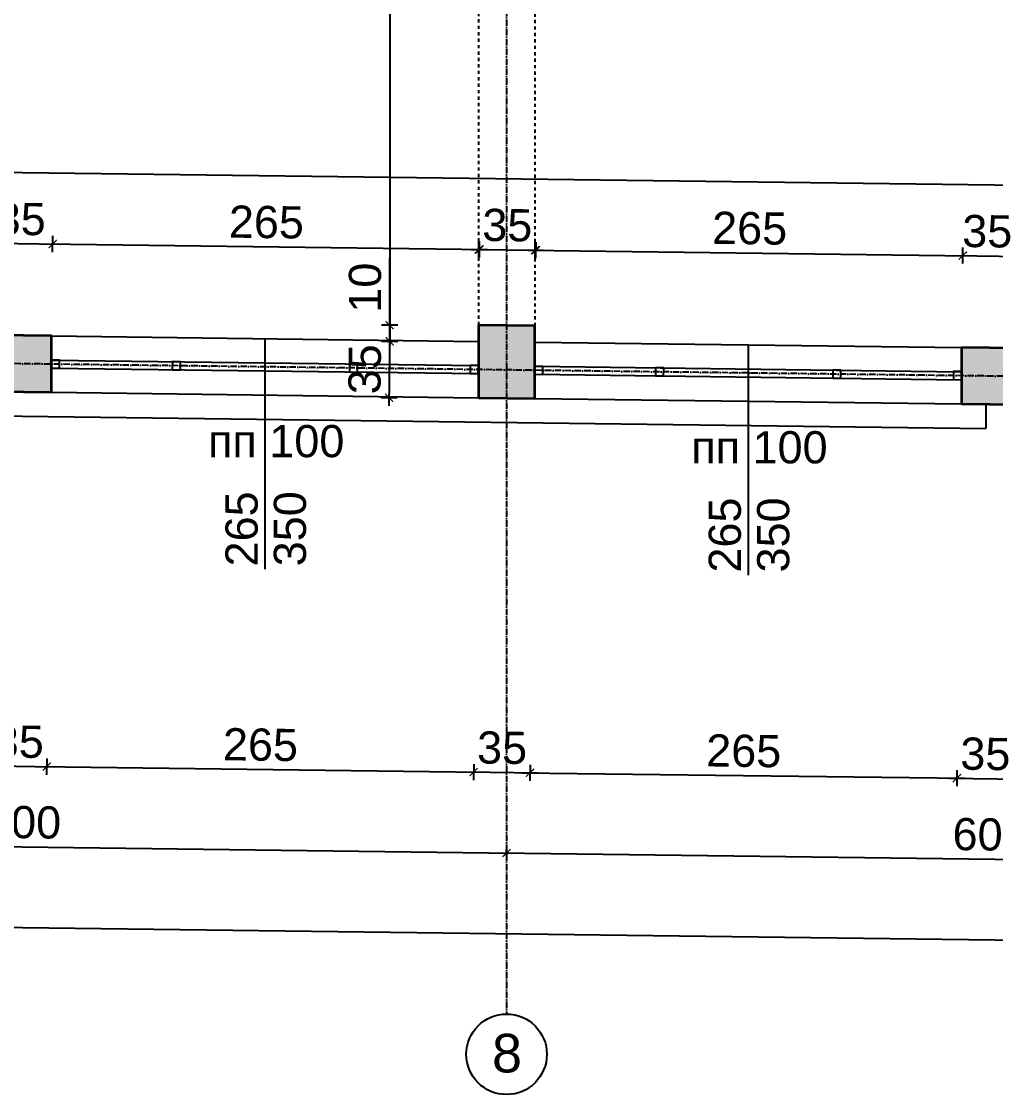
# Model space of a CAD drawing. Header units: inches. Extents: x -72385 to 39588, y -6525 to 66685.
# Drawn here: x -48086 to -47481, y 801 to 1469 of the extents above; entities that cross this region are included whole.
import ezdxf

# ---------------------------------------------------------------- set-up
doc = ezdxf.new("R2010")
doc.units = ezdxf.units.IN
doc.header["$MEASUREMENT"] = 0
doc.linetypes.add('DashDot', pattern=[0.6, 0.4, -0.1, 0, -0.1])
doc.linetypes.add('Hidden', pattern=[0.4, 0.2, -0.2])
for name, color, linetype, lineweight in [('Изгледни линии', 253, 'Continuous', 25), ('Надписи коти външни', 252, 'Continuous', 25), ('Надписи коти вътрешни', 252, 'Continuous', 25), ('Надписи Оси', 252, 'Continuous', 25), ('Надписи прозорци', 252, 'Continuous', 25), ('Оси', 252, 'DashDot', 25), ('Прозорци', 251, 'Continuous', 25), ('Пунктир', 253, 'Hidden', 25), ('Разрезни линии', 7, 'Continuous', 35), ('Щрих стени', 254, 'Continuous', 25)]:
    doc.layers.add(name, color=color, linetype=linetype, lineweight=lineweight)
doc.styles.add('Arial Regular', font='arial.ttf')
doc.styles.get("Standard").update_dxf_attribs({"font": 'arial.ttf'})
doc.dimstyles.new('Annotative', dxfattribs={"dimscale": 0, "dimtxt": 20, "dimasz": 5, "dimexe": 5, "dimexo": 5, "dimgap": 5, "dimtad": 1, "dimdec": 0, "dimzin": 0, "dimdsep": 46, "dimtxsty": 'Standard', "dimblk": 'ARCHTICK', "dimcen": 5, "dimdle": 5, "dimadec": 0, "dimazin": 0, "dimtfac": 1, "dimtdec": 0, "dimtofl": 0, "dimtmove": 0, "dimatfit": 3, "dimldrblk": 'ARCHTICK', "dimfxl": 5, "dimfxlon": 1, "dimtolj": 1, "dimtzin": 0, "dimarcsym": 1})

# ---------------------------------------------------------------- blocks, each defined once
blk = doc.blocks.new('_ArchTick')
at = {"color": 0, "linetype": 'ByBlock', "const_width": 0.15}
blk.add_lwpolyline([(-0.5, -0.5), (0.5, 0.5)], dxfattribs=at)
blk = doc.blocks.new('*D1990')
at = {"layer": 'Defpoints', "color": 0, "ltscale": 50, "transparency": 16777216}
for p in [(-48066.61, 1330.31), (-48102.34, 1273.68), (-48067.34, 1273.24)]:
    blk.add_point(p, dxfattribs=at)
at = {"layer": 'Надписи коти вътрешни', "color": 0, "lineweight": -2, "ltscale": 50, "transparency": 16777216}
for p, q in [((-48101.67, 1325.76), (-48101.55, 1335.76)), ((-48066.67, 1325.31), (-48066.55, 1335.31)), ((-48106.61, 1330.82), (-48061.61, 1330.25))]:
    blk.add_line(p, q, dxfattribs=at)
at = {"layer": 'Надписи коти вътрешни', "color": 0, "lineweight": -2, "ltscale": 50, "transparency": 16777216, "xscale": 5, "yscale": 5, "zscale": 5}
for p, rotation in [((-48101.61, 1330.76), 179.2706286525344), ((-48066.61, 1330.31), 359.2706286525344)]:
    blk.add_blockref('_ArchTick', p, dxfattribs=dict(at, rotation=rotation))
at = {"layer": 'Надписи коти вътрешни', "color": 0, "ltscale": 50, "transparency": 16777216, "insert": (-48086.42, 1345.78), "char_height": 20, "attachment_point": 5, "rotation": 359.27063}
blk.add_mtext('\\A1;35', dxfattribs=at)
blk = doc.blocks.new('*D1991')
at = {"layer": 'Defpoints', "color": 0, "ltscale": 50, "transparency": 16777216}
for p in [(-47801.61, 1326.94), (-48067.34, 1273.24), (-47802.34, 1269.86)]:
    blk.add_point(p, dxfattribs=at)
at = {"layer": 'Надписи коти вътрешни', "color": 0, "lineweight": -2, "ltscale": 50, "transparency": 16777216}
for p, q in [((-48066.67, 1325.31), (-48066.55, 1335.31)), ((-48071.61, 1330.38), (-47796.61, 1326.87)), ((-47801.67, 1321.94), (-47801.55, 1331.94))]:
    blk.add_line(p, q, dxfattribs=at)
at = {"layer": 'Надписи коти вътрешни', "color": 0, "lineweight": -2, "ltscale": 50, "transparency": 16777216, "xscale": 5, "yscale": 5, "zscale": 5}
for p, rotation in [((-48066.61, 1330.31), 179.270628652547), ((-47801.61, 1326.94), 359.270628652547)]:
    blk.add_blockref('_ArchTick', p, dxfattribs=dict(at, rotation=rotation))
at = {"layer": 'Надписи коти вътрешни', "color": 0, "ltscale": 50, "transparency": 16777216, "insert": (-47933.92, 1343.84), "char_height": 20, "attachment_point": 5, "rotation": 359.27063}
blk.add_mtext('\\A1;265', dxfattribs=at)
blk = doc.blocks.new('*D1992')
at = {"layer": 'Defpoints', "color": 0, "ltscale": 50, "transparency": 16777216}
for p in [(-47767.06, 1326.5), (-47802.34, 1304.87), (-47767.34, 1304.42)]:
    blk.add_point(p, dxfattribs=at)
at = {"layer": 'Надписи коти вътрешни', "color": 0, "lineweight": -2, "ltscale": 50, "transparency": 16777216}
for p, q in [((-47802.12, 1321.94), (-47801.99, 1331.94)), ((-47767.12, 1321.5), (-47766.99, 1331.5)), ((-47807.06, 1327.01), (-47762.06, 1326.43))]:
    blk.add_line(p, q, dxfattribs=at)
at = {"layer": 'Надписи коти вътрешни', "color": 0, "lineweight": -2, "ltscale": 50, "transparency": 16777216, "xscale": 5, "yscale": 5, "zscale": 5}
for p, rotation in [((-47802.06, 1326.94), 179.2706286525459), ((-47767.06, 1326.5), 359.270628652546)]:
    blk.add_blockref('_ArchTick', p, dxfattribs=dict(at, rotation=rotation))
at = {"layer": 'Надписи коти вътрешни', "color": 0, "ltscale": 50, "transparency": 16777216, "insert": (-47784.36, 1341.94), "char_height": 20, "attachment_point": 5, "rotation": 359.27063}
blk.add_mtext('\\A1;35', dxfattribs=at)
blk = doc.blocks.new('*D2018')
at = {"layer": 'Defpoints', "color": 0, "ltscale": 50, "transparency": 16777216}
for p in [(-47501.61, 1323.12), (-47767.34, 1269.42), (-47502.34, 1266.05)]:
    blk.add_point(p, dxfattribs=at)
at = {"layer": 'Надписи коти вътрешни', "color": 0, "lineweight": -2, "ltscale": 50, "transparency": 16777216}
for p, q in [((-47766.67, 1321.49), (-47766.55, 1331.49)), ((-47771.61, 1326.56), (-47496.61, 1323.06)), ((-47501.67, 1318.12), (-47501.55, 1328.12))]:
    blk.add_line(p, q, dxfattribs=at)
at = {"layer": 'Надписи коти вътрешни', "color": 0, "lineweight": -2, "ltscale": 50, "transparency": 16777216, "xscale": 5, "yscale": 5, "zscale": 5}
for p, rotation in [((-47766.61, 1326.49), 179.270628652547), ((-47501.61, 1323.12), 359.270628652547)]:
    blk.add_blockref('_ArchTick', p, dxfattribs=dict(at, rotation=rotation))
at = {"layer": 'Надписи коти вътрешни', "color": 0, "ltscale": 50, "transparency": 16777216, "insert": (-47633.92, 1340.02), "char_height": 20, "attachment_point": 5, "rotation": 359.27063}
blk.add_mtext('\\A1;265', dxfattribs=at)
blk = doc.blocks.new('*D2019')
at = {"layer": 'Defpoints', "color": 0, "ltscale": 50, "transparency": 16777216}
for p in [(-47466.61, 1322.67), (-47502.34, 1266.05), (-47467.34, 1265.6)]:
    blk.add_point(p, dxfattribs=at)
at = {"layer": 'Надписи коти вътрешни', "color": 0, "lineweight": -2, "ltscale": 50, "transparency": 16777216}
for p, q in [((-47506.61, 1323.18), (-47461.61, 1322.61)), ((-47501.67, 1318.12), (-47501.55, 1328.12)), ((-47466.67, 1317.67), (-47466.55, 1327.67))]:
    blk.add_line(p, q, dxfattribs=at)
at = {"layer": 'Надписи коти вътрешни', "color": 0, "lineweight": -2, "ltscale": 50, "transparency": 16777216, "xscale": 5, "yscale": 5, "zscale": 5}
for p, rotation in [((-47501.61, 1323.12), 179.2706286525344), ((-47466.61, 1322.67), 359.2706286525344)]:
    blk.add_blockref('_ArchTick', p, dxfattribs=dict(at, rotation=rotation))
at = {"layer": 'Надписи коти вътрешни', "color": 0, "ltscale": 50, "transparency": 16777216, "insert": (-47486.42, 1338.14), "char_height": 20, "attachment_point": 5, "rotation": 359.27063}
blk.add_mtext('\\A1;35', dxfattribs=at)
blk = doc.blocks.new('*D2021')
at = {"layer": 'Defpoints', "color": 0, "ltscale": 50, "transparency": 16777216}
for p in [(-47201.05, 1363.57), (-51367.34, 1315.25), (-47202.34, 1262.23)]:
    blk.add_point(p, dxfattribs=at)
at = {"layer": 'Надписи коти вътрешни', "color": 0, "lineweight": -2, "ltscale": 50, "transparency": 16777216}
for p, q in [((-51371.05, 1416.65), (-47196.05, 1363.5)), ((-51366.11, 1411.59), (-51365.98, 1421.59)), ((-47201.11, 1358.57), (-47200.98, 1368.57))]:
    blk.add_line(p, q, dxfattribs=at)
at = {"layer": 'Надписи коти вътрешни', "color": 0, "lineweight": -2, "ltscale": 50, "transparency": 16777216, "xscale": 5, "yscale": 5, "zscale": 5}
for p, rotation in [((-51366.05, 1416.59), 179.2706286525471), ((-47201.05, 1363.57), 359.2706286525471)]:
    blk.add_blockref('_ArchTick', p, dxfattribs=dict(at, rotation=rotation))
at = {"layer": 'Надписи коти вътрешни', "color": 0, "ltscale": 50, "transparency": 16777216, "insert": (-49283.35, 1405.29), "char_height": 20, "attachment_point": 5, "rotation": 359.27063}
blk.add_mtext('\\A1;4165', dxfattribs=at)
blk = doc.blocks.new('*D8051')
at = {"layer": 'Defpoints', "color": 0, "ltscale": 50, "transparency": 16777216}
for p in [(-47857.39, 1279.87), (-47802.34, 1279.87), (-47802.34, 1269.86)]:
    blk.add_point(p, dxfattribs=at)
at = {"layer": 'Надписи коти вътрешни', "color": 0, "lineweight": -2, "ltscale": 50, "transparency": 16777216}
for p, q in [((-47857.39, 1279.87), (-47857.39, 1321.56)), ((-47852.39, 1279.87), (-47862.39, 1279.87)), ((-47857.39, 1264.86), (-47857.39, 1279.87)), ((-47852.39, 1269.86), (-47862.39, 1269.86))]:
    blk.add_line(p, q, dxfattribs=at)
at = {"layer": 'Надписи коти вътрешни', "color": 0, "lineweight": -2, "ltscale": 50, "transparency": 16777216, "xscale": 5, "yscale": 5, "zscale": 5}
for p, rotation in [((-47857.39, 1279.87), 90), ((-47857.39, 1269.86), 270)]:
    blk.add_blockref('_ArchTick', p, dxfattribs=dict(at, rotation=rotation))
at = {"layer": 'Надписи коти вътрешни', "color": 0, "ltscale": 50, "transparency": 16777216, "insert": (-47872.61, 1303.21), "char_height": 20, "attachment_point": 5, "rotation": 90}
blk.add_mtext('\\A1;10', dxfattribs=at)
blk = doc.blocks.new('*D2108')
at = {"layer": 'Defpoints', "color": 0, "ltscale": 50, "transparency": 16777216}
for p in [(-47802.11, 1829.91), (-47857.39, 1279.87), (-47802.34, 1279.87)]:
    blk.add_point(p, dxfattribs=at)
at = {"layer": 'Надписи коти вътрешни', "color": 0, "lineweight": -2, "ltscale": 50, "transparency": 16777216}
for p, q in [((-47852.39, 1829.91), (-47862.39, 1829.91)), ((-47857.39, 1834.91), (-47857.39, 1274.87)), ((-47852.39, 1279.87), (-47862.39, 1279.87))]:
    blk.add_line(p, q, dxfattribs=at)
at = {"layer": 'Надписи коти вътрешни', "color": 0, "lineweight": -2, "ltscale": 50, "transparency": 16777216, "xscale": 5, "yscale": 5, "zscale": 5}
for p, rotation in [((-47857.39, 1829.91), 90), ((-47857.39, 1279.87), 270)]:
    blk.add_blockref('_ArchTick', p, dxfattribs=dict(at, rotation=rotation))
at = {"layer": 'Надписи коти вътрешни', "color": 0, "ltscale": 50, "transparency": 16777216, "insert": (-47872.61, 1554.89), "char_height": 20, "attachment_point": 5, "rotation": 90}
blk.add_mtext('\\A1;550', dxfattribs=at)
blk = doc.blocks.new('*D6328')
at = {"layer": 'Defpoints', "color": 0, "ltscale": 50, "transparency": 16777216}
for p in [(-48102.34, 1238.68), (-48067.34, 1238.24), (-48070.3, 1005.75)]:
    blk.add_point(p, dxfattribs=at)
at = {"layer": 'Надписи коти външни', "color": 0, "lineweight": -2, "ltscale": 50, "transparency": 16777216}
for p, q in [((-48105.23, 1011.2), (-48105.36, 1001.2)), ((-48070.23, 1010.75), (-48070.36, 1000.75)), ((-48110.3, 1006.26), (-48065.3, 1005.69))]:
    blk.add_line(p, q, dxfattribs=at)
at = {"layer": 'Надписи коти външни', "color": 0, "lineweight": -2, "ltscale": 50, "transparency": 16777216, "xscale": 5, "yscale": 5, "zscale": 5}
for p, rotation in [((-48105.3, 1006.2), 179.2706286525464), ((-48070.3, 1005.75), 359.2706286525463)]:
    blk.add_blockref('_ArchTick', p, dxfattribs=dict(at, rotation=rotation))
at = {"layer": 'Надписи коти външни', "color": 0, "ltscale": 50, "transparency": 16777216, "insert": (-48087.6, 1021.19), "char_height": 20, "attachment_point": 5, "rotation": 359.27063}
blk.add_mtext('\\A1;35', dxfattribs=at)
blk = doc.blocks.new('*D6329')
at = {"layer": 'Defpoints', "color": 0, "ltscale": 50, "transparency": 16777216}
for p in [(-48067.34, 1238.24), (-47802.34, 1234.86), (-47805.3, 1002.38)]:
    blk.add_point(p, dxfattribs=at)
at = {"layer": 'Надписи коти външни', "color": 0, "lineweight": -2, "ltscale": 50, "transparency": 16777216}
for p, q in [((-48070.23, 1010.75), (-48070.36, 1000.75)), ((-48075.3, 1005.82), (-47800.3, 1002.32)), ((-47805.23, 1007.38), (-47805.36, 997.38))]:
    blk.add_line(p, q, dxfattribs=at)
at = {"layer": 'Надписи коти външни', "color": 0, "lineweight": -2, "ltscale": 50, "transparency": 16777216, "xscale": 5, "yscale": 5, "zscale": 5}
for p, rotation in [((-48070.3, 1005.75), 179.2706286525478), ((-47805.3, 1002.38), 359.2706286525477)]:
    blk.add_blockref('_ArchTick', p, dxfattribs=dict(at, rotation=rotation))
at = {"layer": 'Надписи коти външни', "color": 0, "ltscale": 50, "transparency": 16777216, "insert": (-47937.6, 1019.28), "char_height": 20, "attachment_point": 5, "rotation": 359.27063}
blk.add_mtext('\\A1;265', dxfattribs=at)
blk = doc.blocks.new('*D6330')
at = {"layer": 'Defpoints', "color": 0, "ltscale": 50, "transparency": 16777216}
for p in [(-47802.34, 1234.86), (-47767.34, 1234.42), (-47770.3, 1001.94)]:
    blk.add_point(p, dxfattribs=at)
at = {"layer": 'Надписи коти външни', "color": 0, "lineweight": -2, "ltscale": 50, "transparency": 16777216}
for p, q in [((-47810.3, 1002.44), (-47765.3, 1001.87)), ((-47805.23, 1007.38), (-47805.36, 997.38)), ((-47770.23, 1006.93), (-47770.36, 996.94))]:
    blk.add_line(p, q, dxfattribs=at)
at = {"layer": 'Надписи коти външни', "color": 0, "lineweight": -2, "ltscale": 50, "transparency": 16777216, "xscale": 5, "yscale": 5, "zscale": 5}
for p, rotation in [((-47805.3, 1002.38), 179.2706286525463), ((-47770.3, 1001.94), 359.2706286525462)]:
    blk.add_blockref('_ArchTick', p, dxfattribs=dict(at, rotation=rotation))
at = {"layer": 'Надписи коти външни', "color": 0, "ltscale": 50, "transparency": 16777216, "insert": (-47787.6, 1017.38), "char_height": 20, "attachment_point": 5, "rotation": 359.27063}
blk.add_mtext('\\A1;35', dxfattribs=at)
blk = doc.blocks.new('*D6331')
at = {"layer": 'Defpoints', "color": 0, "ltscale": 50, "transparency": 16777216}
for p in [(-47767.34, 1234.42), (-47502.34, 1231.04), (-47505.3, 998.56)]:
    blk.add_point(p, dxfattribs=at)
at = {"layer": 'Надписи коти външни', "color": 0, "lineweight": -2, "ltscale": 50, "transparency": 16777216}
for p, q in [((-47775.3, 1002), (-47500.3, 998.5)), ((-47770.23, 1006.93), (-47770.36, 996.94)), ((-47505.23, 1003.56), (-47505.36, 993.56))]:
    blk.add_line(p, q, dxfattribs=at)
at = {"layer": 'Надписи коти външни', "color": 0, "lineweight": -2, "ltscale": 50, "transparency": 16777216, "xscale": 5, "yscale": 5, "zscale": 5}
for p, rotation in [((-47770.3, 1001.94), 179.2706286525486), ((-47505.3, 998.56), 359.2706286525486)]:
    blk.add_blockref('_ArchTick', p, dxfattribs=dict(at, rotation=rotation))
at = {"layer": 'Надписи коти външни', "color": 0, "ltscale": 50, "transparency": 16777216, "insert": (-47637.6, 1015.46), "char_height": 20, "attachment_point": 5, "rotation": 359.27063}
blk.add_mtext('\\A1;265', dxfattribs=at)
blk = doc.blocks.new('*D6332')
at = {"layer": 'Defpoints', "color": 0, "ltscale": 50, "transparency": 16777216}
for p in [(-47502.34, 1231.04), (-47467.34, 1230.6), (-47470.3, 998.12)]:
    blk.add_point(p, dxfattribs=at)
at = {"layer": 'Надписи коти външни', "color": 0, "lineweight": -2, "ltscale": 50, "transparency": 16777216}
for p, q in [((-47505.23, 1003.56), (-47505.36, 993.56)), ((-47470.23, 1003.12), (-47470.36, 993.12)), ((-47510.3, 998.63), (-47465.3, 998.05))]:
    blk.add_line(p, q, dxfattribs=at)
at = {"layer": 'Надписи коти външни', "color": 0, "lineweight": -2, "ltscale": 50, "transparency": 16777216, "xscale": 5, "yscale": 5, "zscale": 5}
for p, rotation in [((-47505.3, 998.56), 179.2706286525285), ((-47470.3, 998.12), 359.2706286525286)]:
    blk.add_blockref('_ArchTick', p, dxfattribs=dict(at, rotation=rotation))
at = {"layer": 'Надписи коти външни', "color": 0, "ltscale": 50, "transparency": 16777216, "insert": (-47487.6, 1013.56), "char_height": 20, "attachment_point": 5, "rotation": 359.27063}
blk.add_mtext('\\A1;35', dxfattribs=at)
blk = doc.blocks.new('*D6382')
at = {"layer": 'Defpoints', "color": 0, "ltscale": 50, "transparency": 16777216}
for p in [(-48384.84, 959.75), (-47784.84, 952.12), (-47784.84, 952.12)]:
    blk.add_point(p, dxfattribs=at)
at = {"layer": 'Надписи коти външни', "color": 0, "lineweight": -2, "ltscale": 50, "transparency": 16777216}
for p, q in [((-48384.84, 959.75), (-48384.77, 964.75)), ((-48389.84, 959.82), (-47779.84, 952.05)), ((-47784.84, 952.12), (-47784.77, 957.12))]:
    blk.add_line(p, q, dxfattribs=at)
at = {"layer": 'Надписи коти външни', "color": 0, "lineweight": -2, "ltscale": 50, "transparency": 16777216, "xscale": 5, "yscale": 5, "zscale": 5}
for p, rotation in [((-48384.84, 959.75), 179.2706286525534), ((-47784.84, 952.12), 359.2706286525534)]:
    blk.add_blockref('_ArchTick', p, dxfattribs=dict(at, rotation=rotation))
at = {"layer": 'Надписи коти външни', "color": 0, "ltscale": 50, "transparency": 16777216, "insert": (-48084.64, 971.15), "char_height": 20, "attachment_point": 5, "rotation": 359.27063}
blk.add_mtext('\\A1;600', dxfattribs=at)
blk = doc.blocks.new('*D6383')
at = {"layer": 'Defpoints', "color": 0, "ltscale": 50, "transparency": 16777216}
for p in [(-47784.84, 952.12), (-47184.84, 944.48), (-47184.84, 944.48)]:
    blk.add_point(p, dxfattribs=at)
at = {"layer": 'Надписи коти външни', "color": 0, "lineweight": -2, "ltscale": 50, "transparency": 16777216}
for p, q in [((-47784.84, 952.12), (-47784.77, 957.12)), ((-47789.84, 952.18), (-47179.84, 944.41)), ((-47184.84, 944.48), (-47184.77, 949.48))]:
    blk.add_line(p, q, dxfattribs=at)
at = {"layer": 'Надписи коти външни', "color": 0, "lineweight": -2, "ltscale": 50, "transparency": 16777216, "xscale": 5, "yscale": 5, "zscale": 5}
for p, rotation in [((-47784.84, 952.12), 179.2706286525528), ((-47184.84, 944.48), 359.2706286525528)]:
    blk.add_blockref('_ArchTick', p, dxfattribs=dict(at, rotation=rotation))
at = {"layer": 'Надписи коти външни', "color": 0, "ltscale": 50, "transparency": 16777216, "insert": (-47484.64, 963.51), "char_height": 20, "attachment_point": 5, "rotation": 359.27063}
blk.add_mtext('\\A1;600', dxfattribs=at)
blk = doc.blocks.new('*D6427')
at = {"layer": 'Defpoints', "color": 0, "ltscale": 50, "transparency": 16777216}
for p in [(-52317.34, 1292.34), (-40222.34, 1138.36), (-40226.57, 805.89)]:
    blk.add_point(p, dxfattribs=at)
at = {"layer": 'Надписи коти външни', "color": 0, "lineweight": -2, "ltscale": 50, "transparency": 16777216}
for p, q in [((-52321.51, 964.87), (-52321.63, 954.87)), ((-52326.57, 959.93), (-40221.57, 805.83)), ((-40226.51, 810.89), (-40226.63, 800.89))]:
    blk.add_line(p, q, dxfattribs=at)
at = {"layer": 'Надписи коти външни', "color": 0, "lineweight": -2, "ltscale": 50, "transparency": 16777216, "xscale": 5, "yscale": 5, "zscale": 5}
for p, rotation in [((-52321.57, 959.87), 179.2706286525472), ((-40226.57, 805.89), 359.2706286525473)]:
    blk.add_blockref('_ArchTick', p, dxfattribs=dict(at, rotation=rotation))
at = {"layer": 'Надписи коти външни', "color": 0, "ltscale": 50, "transparency": 16777216, "insert": (-46273.88, 898.09), "char_height": 20, "attachment_point": 5, "rotation": 359.27063}
blk.add_mtext('\\A1;12095', dxfattribs=at)
blk = doc.blocks.new('*D8065')
at = {"layer": 'Defpoints', "color": 0, "ltscale": 10, "transparency": 16777216}
for p in [(-47898.35, 1270.39), (-47898.8, 1235.39), (-47857.78, 1234.87)]:
    blk.add_point(p, dxfattribs=at)
at = {"layer": 'Надписи коти вътрешни', "color": 0, "lineweight": -2, "ltscale": 10, "transparency": 16777216}
for p, q in [((-47862.34, 1269.93), (-47852.34, 1269.8)), ((-47857.27, 1274.86), (-47857.85, 1229.87)), ((-47862.78, 1234.93), (-47852.78, 1234.8))]:
    blk.add_line(p, q, dxfattribs=at)
at = {"layer": 'Надписи коти вътрешни', "color": 0, "lineweight": -2, "ltscale": 10, "transparency": 16777216, "xscale": 5, "yscale": 5, "zscale": 5}
for p, rotation in [((-47857.34, 1269.86), 89.2706286525334), ((-47857.78, 1234.87), 269.2706286525334)]:
    blk.add_blockref('_ArchTick', p, dxfattribs=dict(at, rotation=rotation))
at = {"layer": 'Надписи коти вътрешни', "color": 0, "ltscale": 10, "transparency": 16777216, "insert": (-47872.78, 1252.56), "char_height": 20, "attachment_point": 5, "rotation": 89.27063}
blk.add_mtext('\\A1;35', dxfattribs=at)

msp = doc.modelspace()

# ---------------------------------------------------------------- hatches: boundary and pattern name
at = {"layer": 'Щрих стени', "ltscale": 10}
h = msp.add_hatch(color=256, dxfattribs=at)
h.dxf.hatch_style = 1
h.paths.add_polyline_path([(-51067.34, 1311.43), (-51102.34, 1311.88), (-51102.34, 1276.87), (-51067.34, 1276.43)])
h.paths.add_polyline_path([(-50767.34, 1317.61), (-50802.34, 1318.06), (-50802.34, 1273.05), (-50767.34, 1272.61)])
h.paths.add_polyline_path([(-50467.34, 1303.79), (-50502.34, 1304.24), (-50502.34, 1269.23), (-50467.34, 1268.79)])
h.paths.add_polyline_path([(-50167.34, 1309.97), (-50202.34, 1310.42), (-50202.34, 1265.42), (-50167.34, 1264.97)])
h.paths.add_polyline_path([(-49867.34, 1296.15), (-49902.34, 1296.6), (-49902.34, 1261.6), (-49867.34, 1261.15)])
h.paths.add_polyline_path([(-49567.34, 1302.34), (-49602.34, 1302.78), (-49602.34, 1257.78), (-49567.34, 1257.33)])
h.paths.add_polyline_path([(-49267.34, 1288.52), (-49302.34, 1288.96), (-49302.34, 1253.96), (-49267.34, 1253.51)])
h.paths.add_polyline_path([(-48967.34, 1294.7), (-49002.34, 1295.14), (-49002.34, 1250.14), (-48967.34, 1249.69)])
h.paths.add_polyline_path([(-48667.34, 1280.88), (-48702.34, 1281.32), (-48702.34, 1246.32), (-48667.34, 1245.87)])
h.paths.add_polyline_path([(-48367.34, 1287.06), (-48402.34, 1287.5), (-48402.34, 1242.5), (-48367.34, 1242.05)])
h.paths.add_polyline_path([(-48067.34, 1273.24), (-48102.34, 1273.68), (-48102.34, 1238.68), (-48067.34, 1238.24)])
h.paths.add_polyline_path([(-47767.34, 1279.42), (-47802.34, 1279.87), (-47802.34, 1234.86), (-47767.34, 1234.42)])
h.paths.add_polyline_path([(-47467.34, 1265.6), (-47502.34, 1266.05), (-47502.34, 1231.04), (-47467.34, 1230.6)])

# ---------------------------------------------------------------- linework, layer by layer
at = {"layer": 'Изгледни линии', "ltscale": 50}
for p, q in [((-51982.34, 1273.07), (-47487.34, 1215.85)), ((-48067.34, 1273.24), (-47802.34, 1269.86)), ((-47767.34, 1269.42), (-47502.34, 1266.05)), ((-48067.34, 1238.24), (-47802.34, 1234.86)), ((-47767.34, 1234.42), (-47502.34, 1231.04)), ((-47487.34, 1230.85), (-47487.34, 1215.85))]:
    msp.add_line(p, q, dxfattribs=at)
at = {"layer": 'Надписи Оси', "ltscale": 50}
msp.add_circle((-47784.84, 827.11), 25, dxfattribs=at)
at = {"layer": 'Надписи прозорци', "ltscale": 50}
for p, q in [((-47934.84, 1271.55), (-47934.84, 1128.4)), ((-47634.84, 1267.73), (-47634.84, 1124.58))]:
    msp.add_line(p, q, dxfattribs=at)
at = {"layer": 'Оси', "ltscale": 10}
for p, q in [((-47784.84, 3452.32), (-47784.84, 852.11)), ((-39839.84, 1151), (-52699.84, 1314.71))]:
    msp.add_line(p, q, dxfattribs=at)
at = {"layer": 'Прозорци', "ltscale": 50}
for p, q in [((-48067.34, 1258.24), (-47802.34, 1254.86)), ((-48067.34, 1253.24), (-47802.34, 1249.86)), ((-47767.34, 1254.42), (-47502.34, 1251.04)), ((-47767.34, 1249.42), (-47502.34, 1246.04))]:
    msp.add_line(p, q, dxfattribs=at)
for points in [[(-48067.34, 1253.24), (-48062.34, 1253.17), (-48062.27, 1258.17), (-48067.27, 1258.24), (-48067.34, 1253.24)], [(-47992.35, 1252.28), (-47987.35, 1252.22), (-47987.29, 1257.22), (-47992.29, 1257.28), (-47992.35, 1252.28)], [(-47882.39, 1250.88), (-47877.39, 1250.82), (-47877.33, 1255.82), (-47882.32, 1255.88), (-47882.39, 1250.88)], [(-47807.4, 1249.93), (-47802.4, 1249.87), (-47802.34, 1254.87), (-47807.34, 1254.93), (-47807.4, 1249.93)], [(-47767.34, 1249.42), (-47762.34, 1249.35), (-47762.27, 1254.35), (-47767.27, 1254.42), (-47767.34, 1249.42)], [(-47692.35, 1248.46), (-47687.35, 1248.4), (-47687.29, 1253.4), (-47692.29, 1253.46), (-47692.35, 1248.46)], [(-47582.39, 1247.06), (-47577.39, 1247), (-47577.33, 1252), (-47582.32, 1252.06), (-47582.39, 1247.06)], [(-47507.4, 1246.11), (-47502.4, 1246.05), (-47502.34, 1251.05), (-47507.34, 1251.11), (-47507.4, 1246.11)]]:
    msp.add_lwpolyline(points, dxfattribs=at)
at = {"layer": 'Пунктир', "ltscale": 10}
for p, q in [((-47802.34, 1829.91), (-47802.34, 1279.86)), ((-47767.34, 1829.46), (-47767.34, 1279.42))]:
    msp.add_line(p, q, dxfattribs=at)
at = {"layer": 'Разрезни линии', "ltscale": 50}
for points in [[(-47802.34, 1234.86), (-47767.34, 1234.42), (-47767.34, 1279.42), (-47802.34, 1279.87)], [(-48102.34, 1273.68), (-48102.34, 1238.68), (-48067.34, 1238.24), (-48067.34, 1273.24)], [(-47502.34, 1266.05), (-47502.34, 1231.04), (-47467.34, 1230.6), (-47467.34, 1265.6)]]:
    msp.add_lwpolyline(points, close=True, dxfattribs=at)

# ---------------------------------------------------------------- texts
at = {"layer": 'Надписи Оси', "ltscale": 100, "insert": (-47798.16, 839.83), "char_height": 24, "width": 27.2128, "attachment_point": 1, "style": 'Arial Regular'}
msp.add_mtext('\\pxqc;8', dxfattribs=at)
at = {"layer": 'Надписи прозорци', "ltscale": 100, "char_height": 20, "width": 180.4891, "attachment_point": 1, "style": 'Arial Regular'}
for insert in [(-47970.15, 1217.91), (-47670.15, 1214.09)]:
    msp.add_mtext('пп 100', dxfattribs=dict(at, insert=insert))
at = {"layer": 'Надписи прозорци', "ltscale": 100, "char_height": 20, "width": 180.4891, "attachment_point": 3, "rotation": 90, "style": 'Arial Regular'}
for s, insert in [('265', (-47959.35, 1176.69)), ('350', (-47929.35, 1176.77)), ('265', (-47659.35, 1172.87)), ('350', (-47629.35, 1172.95))]:
    msp.add_mtext(s, dxfattribs=dict(at, insert=insert))

# ---------------------------------------------------------------- dimensions: what is measured, and where the dimension line sits
at = {"layer": 'Надписи коти външни', "ltscale": 50}
dim = msp.add_aligned_dim(p1=(-52317.34, 1292.34), p2=(-40222.34, 1138.36), distance=-332.5, text='12095', dimstyle='Annotative', override={"dimscale": 0, "dimtix": 0, "dimtofl": 0, "dimtmove": 0, "dimatfit": 3}, dxfattribs=at)
dim.commit()
dim.dimension.update_dxf_attribs({"geometry": '*D6427', "text_midpoint": (-46273.88, 898.09)})
for base, p1, p2, picture, middle in [((-48070.3, 1005.75), (-48102.34, 1238.68), (-48067.34, 1238.24), '*D6328', (-48087.8, 1005.98)), ((-47770.3, 1001.94), (-47802.34, 1234.86), (-47767.34, 1234.42), '*D6330', (-47787.8, 1002.16)), ((-47470.3, 998.12), (-47502.34, 1231.04), (-47467.34, 1230.6), '*D6332', (-47487.8, 998.34))]:
    dim = msp.add_linear_dim(base=base, p1=p1, p2=p2, angle=359.27063, dimstyle='Annotative', override={"dimscale": 0, "dimtix": 0, "dimtofl": 0, "dimtmove": 0, "dimatfit": 3}, dxfattribs=at)
    dim.commit()
    dim.dimension.update_dxf_attribs({"geometry": picture, "text_midpoint": middle, "dimtype": 129})
for p1, p2, distance, picture, middle in [((-48067.34, 1238.24), (-47802.34, 1234.86), -232.5, '*D6329', (-47937.6, 1019.28)), ((-47767.34, 1234.42), (-47502.34, 1231.04), -232.5, '*D6331', (-47637.6, 1015.46)), ((-48384.84, 959.75), (-47784.84, 952.12), 0, '*D6382', (-48084.64, 971.15)), ((-47784.84, 952.12), (-47184.84, 944.48), 0, '*D6383', (-47484.64, 963.51))]:
    dim = msp.add_aligned_dim(p1=p1, p2=p2, distance=distance, dimstyle='Annotative', override={"dimscale": 0, "dimtix": 0, "dimtofl": 0, "dimtmove": 0, "dimatfit": 3}, dxfattribs=at)
    dim.commit()
    dim.dimension.update_dxf_attribs({"geometry": picture, "text_midpoint": middle})
at = {"layer": 'Надписи коти вътрешни', "ltscale": 50}
dim = msp.add_linear_dim(base=(-47857.39, 1279.87), p1=(-47802.11, 1829.91), p2=(-47802.34, 1279.87), angle=90, dimstyle='Annotative', override={"dimscale": 0, "dimtix": 0, "dimtofl": 0, "dimtmove": 0, "dimatfit": 3}, dxfattribs=at)
dim.commit()
dim.dimension.update_dxf_attribs({"geometry": '*D2108', "text_midpoint": (-47872.61, 1554.89)})
for p1, p2, distance, picture, middle in [((-51367.34, 1315.25), (-47202.34, 1262.23), 101.35, '*D2021', (-49283.35, 1405.29)), ((-48067.34, 1273.24), (-47802.34, 1269.86), 57.08, '*D1991', (-47933.92, 1343.84)), ((-47767.34, 1269.42), (-47502.34, 1266.05), 57.08, '*D2018', (-47633.92, 1340.02))]:
    dim = msp.add_aligned_dim(p1=p1, p2=p2, distance=distance, dimstyle='Annotative', override={"dimscale": 0, "dimtix": 0, "dimtofl": 0, "dimtmove": 0, "dimatfit": 3}, dxfattribs=at)
    dim.commit()
    dim.dimension.update_dxf_attribs({"geometry": picture, "text_midpoint": middle})
for base, p1, p2, angle, picture, middle, dimtype in [((-48066.61, 1330.31), (-48102.34, 1273.68), (-48067.34, 1273.24), 359.27063, '*D1990', (-48086.61, 1330.57), 129), ((-47767.06, 1326.5), (-47802.34, 1304.87), (-47767.34, 1304.42), 359.27063, '*D1992', (-47784.56, 1326.72), 129), ((-47466.61, 1322.67), (-47502.34, 1266.05), (-47467.34, 1265.6), 359.27063, '*D2019', (-47486.61, 1322.93), 129), ((-47857.39, 1279.87), (-47802.34, 1269.86), (-47802.34, 1279.87), 90, '*D8051', (-47857.39, 1303.21), 128)]:
    dim = msp.add_linear_dim(base=base, p1=p1, p2=p2, angle=angle, dimstyle='Annotative', override={"dimscale": 0, "dimtix": 0, "dimtofl": 0, "dimtmove": 0, "dimatfit": 3}, dxfattribs=at)
    dim.commit()
    dim.dimension.update_dxf_attribs({"geometry": picture, "text_midpoint": middle, "dimtype": dimtype})
at = {"layer": 'Надписи коти вътрешни', "ltscale": 10}
dim = msp.add_linear_dim(base=(-47857.78, 1234.87), p1=(-47898.35, 1270.39), p2=(-47898.8, 1235.39), angle=269.27063, dimstyle='Annotative', override={"dimscale": 0, "dimtix": 0, "dimtofl": 0, "dimtmove": 0, "dimatfit": 3}, dxfattribs=at)
dim.commit()
dim.dimension.update_dxf_attribs({"geometry": '*D8065', "text_midpoint": (-47857.56, 1252.37), "dimtype": 129})

doc.saveas('drawing.dxf')
